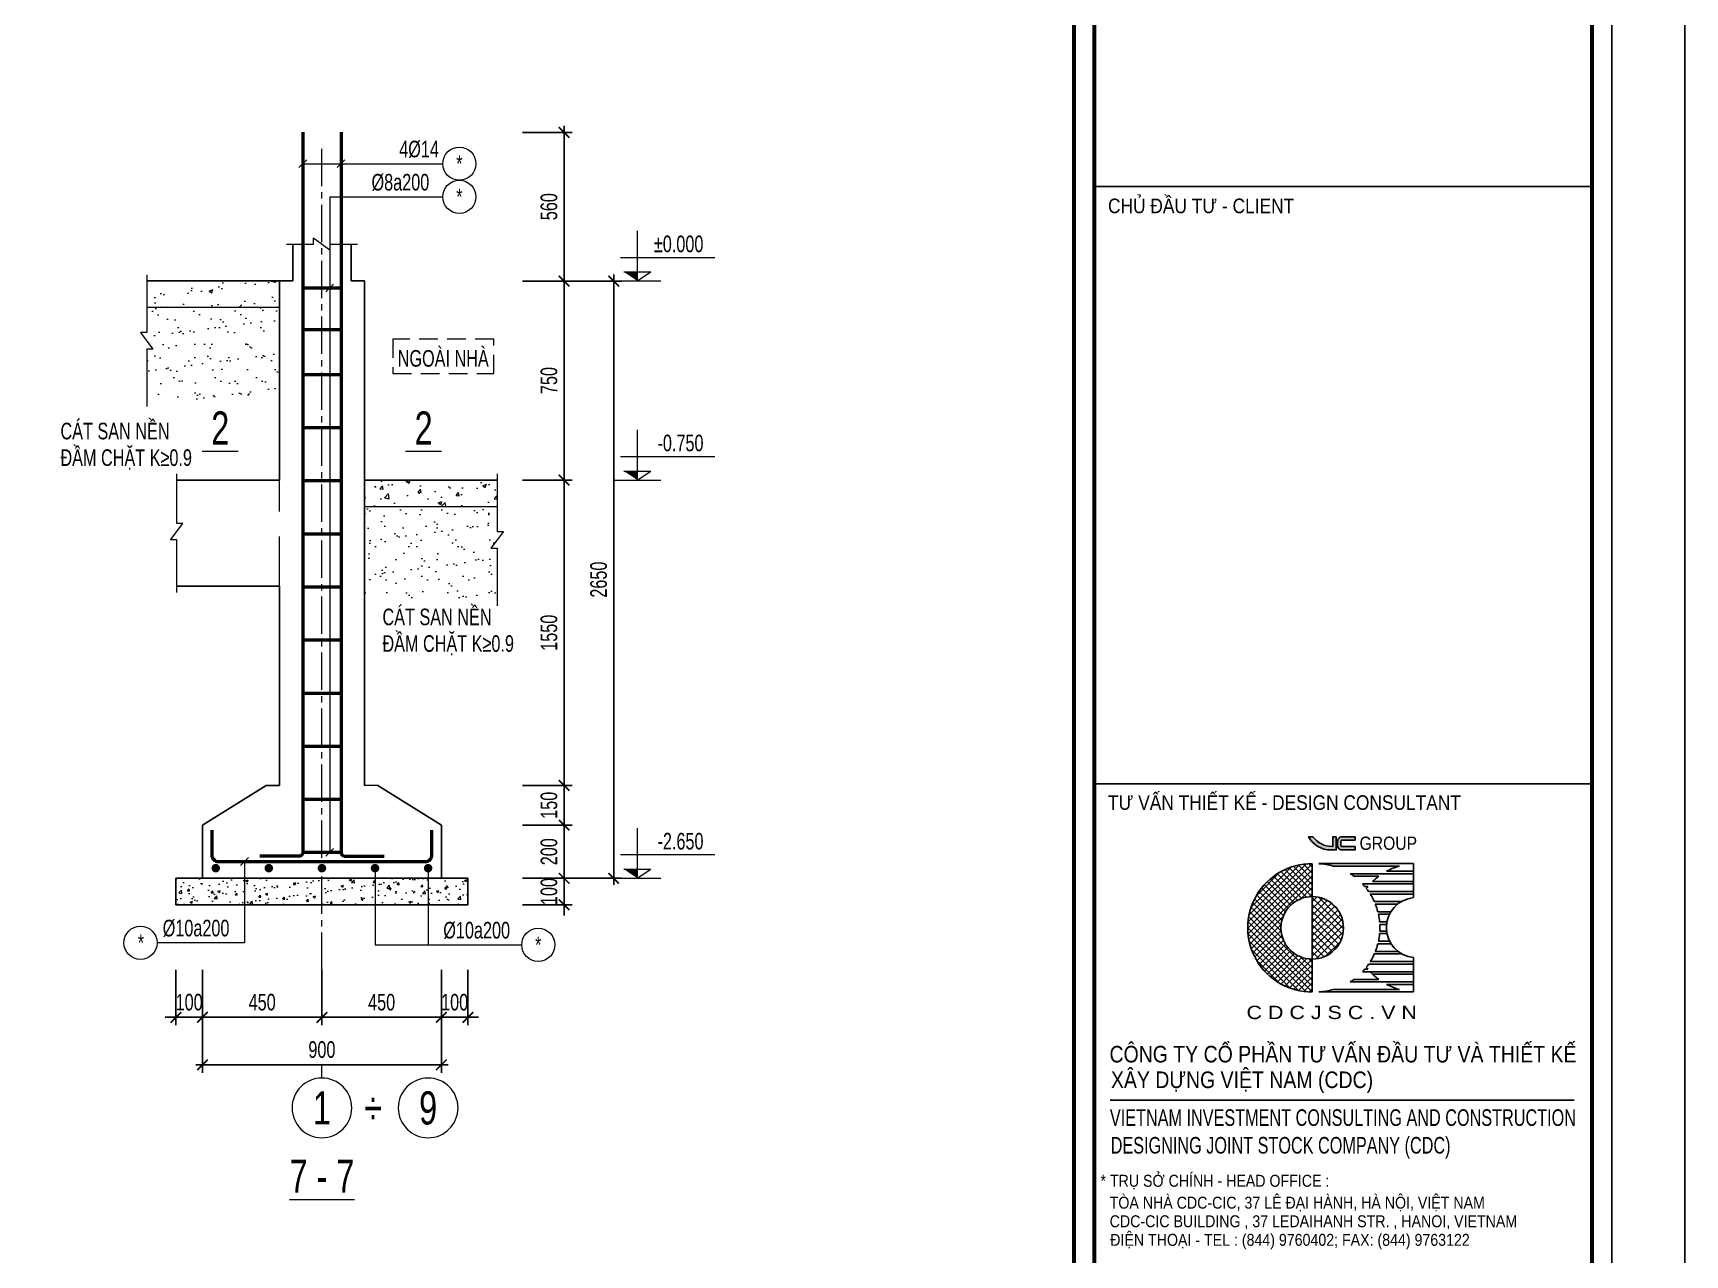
# Model space of a CAD drawing. Header units: millimetres. Extents: x 0 to 84100, y 0 to 59400.
# Drawn here: x 59212 to 84100, y 21802 to 40215 of the extents above; entities that cross this region are included whole.
import ezdxf
from ezdxf.enums import TextEntityAlignment as Align

# ---------------------------------------------------------------- set-up
doc = ezdxf.new("R2010")
doc.units = ezdxf.units.MM
doc.header["$LTSCALE"] = 750
doc.header["$MEASUREMENT"] = 0
doc.linetypes.add('CENTER2', pattern=[1.125, 0.75, -0.125, 0.125, -0.125])
doc.linetypes.add('HIDDEN', pattern=[0.375, 0.25, -0.125])
doc.layers.add('CDC -TEXT KHUNG', color=7, linetype='Continuous')
doc.layers.add('CDC-KHUNGTEN', color=9, linetype='Continuous')
for name, color, linetype, lineweight in [('CDC_01.AXIS', 160, 'CENTER2', 13), ('CDC_02.DIM', 1, 'Continuous', 18), ('CDC_03.BORDER', 3, 'Continuous', 25), ('CDC_04.HIDDEN', 8, 'HIDDEN', 15), ('CDC_05.STEEL', 4, 'Continuous', 50), ('CDC_06.TEXT', 2, 'Continuous', 18), ('CDC_10.HATCH', 251, 'Continuous', 9), ('CDC_11.NOTE', 8, 'Continuous', 18), ('CDC_14.STEELNUM', 9, 'Continuous', 18), ('STEEL_NODE', 6, 'Continuous', 50)]:
    doc.layers.add(name, color=color, linetype=linetype, lineweight=lineweight)
doc.styles.add('KCS_SMTEXT', font='arial.ttf', dxfattribs={"width": 0.7})
doc.styles.add('KT CDC', font='arial.ttf', dxfattribs={"width": 0.85, "height": 200})
doc.styles.add('SMTEXT', font='arial.ttf', dxfattribs={"width": 0.7})
doc.dimstyles.new('KCS_DIM100-25', dxfattribs={"dimscale": 100, "dimtxt": 2.5, "dimasz": 1.6, "dimexe": 1.2, "dimexo": 0, "dimgap": 1, "dimtad": 1, "dimdec": 0, "dimlfac": 0.25, "dimzin": 0, "dimdsep": 46, "dimtxsty": 'KCS_SMTEXT', "dimblk": 'ARCHTICK', "dimcen": 0, "dimdle": 1, "dimclrd": 256, "dimclre": 256, "dimclrt": 2, "dimadec": 0, "dimazin": 0, "dimtfac": 1, "dimtdec": 0, "dimtix": 1, "dimtmove": 2, "dimatfit": 3, "dimfxl": 1, "dimtolj": 1, "dimtzin": 0, "dimarcsym": 0})

# ---------------------------------------------------------------- blocks, each defined once
blk = doc.blocks.new('_ArchTick')
at = {"color": 0, "linetype": 'ByBlock', "const_width": 0.15}
blk.add_lwpolyline([(-0.5, -0.5), (0.5, 0.5)], dxfattribs=at)
blk = doc.blocks.new('*D109')
at = {"layer": 'CDC_02.DIM', "lineweight": -2, "transparency": 16777216}
for p, q in [((67213, 27478), (67213, 27638)), ((66586, 27478), (67333, 27478)), ((67213, 27078), (67213, 27478)), ((66586, 27078), (67333, 27078)), ((67213, 27078), (67213, 26918))]:
    blk.add_line(p, q, dxfattribs=at)
at = {"layer": 'DEFPOINTS', "color": 0, "transparency": 16777216}
for p in [(66586, 27478), (67213, 27478), (66586, 27078)]:
    blk.add_point(p, dxfattribs=at)
at = {"layer": 'CDC_02.DIM', "lineweight": -2, "transparency": 16777216, "xscale": 160, "yscale": 160, "zscale": 160}
for p, rotation in [((67213, 27478), 270), ((67213, 27078), 90)]:
    blk.add_blockref('_ArchTick', p, dxfattribs=dict(at, rotation=rotation))
at = {"layer": 'CDC_02.DIM', "color": 2, "transparency": 16777216, "insert": (66986, 27278), "char_height": 250, "attachment_point": 5, "rotation": 90, "style": 'KCS_SMTEXT'}
blk.add_mtext('\\A1;100', dxfattribs=at)
blk = doc.blocks.new('*D110')
at = {"layer": 'CDC_02.DIM', "lineweight": -2, "transparency": 16777216}
for p, q in [((66586, 33478), (67333, 33478)), ((67213, 28778), (67213, 33578)), ((66586, 28878), (67333, 28878))]:
    blk.add_line(p, q, dxfattribs=at)
at = {"layer": 'DEFPOINTS', "color": 0, "transparency": 16777216}
for p in [(66586, 33478), (67213, 33478), (66586, 28878)]:
    blk.add_point(p, dxfattribs=at)
at = {"layer": 'CDC_02.DIM', "lineweight": -2, "transparency": 16777216, "xscale": 160, "yscale": 160, "zscale": 160}
for p, rotation in [((67213, 33478), 90), ((67213, 28878), 270)]:
    blk.add_blockref('_ArchTick', p, dxfattribs=dict(at, rotation=rotation))
at = {"layer": 'CDC_02.DIM', "color": 2, "transparency": 16777216, "insert": (66986, 31178), "char_height": 250, "attachment_point": 5, "rotation": 90, "style": 'KCS_SMTEXT'}
blk.add_mtext('\\A1;1550', dxfattribs=at)
blk = doc.blocks.new('*D111')
at = {"layer": 'CDC_02.DIM', "lineweight": -2, "transparency": 16777216}
for p, q in [((66586, 36478), (67333, 36478)), ((67213, 33378), (67213, 36578)), ((66586, 33478), (67333, 33478))]:
    blk.add_line(p, q, dxfattribs=at)
at = {"layer": 'DEFPOINTS', "color": 0, "transparency": 16777216}
for p in [(66586, 36478), (67213, 36478), (66586, 33478)]:
    blk.add_point(p, dxfattribs=at)
at = {"layer": 'CDC_02.DIM', "lineweight": -2, "transparency": 16777216, "xscale": 160, "yscale": 160, "zscale": 160}
for p, rotation in [((67213, 36478), 90), ((67213, 33478), 270)]:
    blk.add_blockref('_ArchTick', p, dxfattribs=dict(at, rotation=rotation))
at = {"layer": 'CDC_02.DIM', "color": 2, "transparency": 16777216, "insert": (66986, 34978), "char_height": 250, "attachment_point": 5, "rotation": 90, "style": 'KCS_SMTEXT'}
blk.add_mtext('\\A1;750', dxfattribs=at)
blk = doc.blocks.new('*D112')
at = {"layer": 'CDC_02.DIM', "lineweight": -2, "transparency": 16777216}
for p, q in [((67213, 28378), (67213, 27378)), ((66586, 28278), (67333, 28278)), ((66586, 27478), (67333, 27478))]:
    blk.add_line(p, q, dxfattribs=at)
at = {"layer": 'DEFPOINTS', "color": 0, "transparency": 16777216}
for p in [(66586, 28278), (66586, 27478), (67213, 27478)]:
    blk.add_point(p, dxfattribs=at)
at = {"layer": 'CDC_02.DIM', "lineweight": -2, "transparency": 16777216, "xscale": 160, "yscale": 160, "zscale": 160}
for p, rotation in [((67213, 28278), 90), ((67213, 27478), 270)]:
    blk.add_blockref('_ArchTick', p, dxfattribs=dict(at, rotation=rotation))
at = {"layer": 'CDC_02.DIM', "color": 2, "transparency": 16777216, "insert": (66986, 27878), "char_height": 250, "attachment_point": 5, "rotation": 90, "style": 'KCS_SMTEXT'}
blk.add_mtext('\\A1;200', dxfattribs=at)
blk = doc.blocks.new('*D113')
at = {"layer": 'CDC_02.DIM', "lineweight": -2, "transparency": 16777216}
for p, q in [((66586, 28878), (67333, 28878)), ((67213, 28178), (67213, 28978)), ((66586, 28278), (67333, 28278))]:
    blk.add_line(p, q, dxfattribs=at)
at = {"layer": 'DEFPOINTS', "color": 0, "transparency": 16777216}
for p in [(66586, 28878), (67213, 28878), (66586, 28278)]:
    blk.add_point(p, dxfattribs=at)
at = {"layer": 'CDC_02.DIM', "lineweight": -2, "transparency": 16777216, "xscale": 160, "yscale": 160, "zscale": 160}
for p, rotation in [((67213, 28878), 90), ((67213, 28278), 270)]:
    blk.add_blockref('_ArchTick', p, dxfattribs=dict(at, rotation=rotation))
at = {"layer": 'CDC_02.DIM', "color": 2, "transparency": 16777216, "insert": (66986, 28578), "char_height": 250, "attachment_point": 5, "rotation": 90, "style": 'KCS_SMTEXT'}
blk.add_mtext('\\A1;150', dxfattribs=at)
blk = doc.blocks.new('*D114')
at = {"layer": 'CDC_02.DIM', "lineweight": -2, "transparency": 16777216}
for p, q in [((66586, 36478), (68081, 36478)), ((67961, 36578), (67961, 27378)), ((66586, 27478), (68081, 27478))]:
    blk.add_line(p, q, dxfattribs=at)
at = {"layer": 'DEFPOINTS', "color": 0, "transparency": 16777216}
for p in [(66586, 36478), (66586, 27478), (67961, 27478)]:
    blk.add_point(p, dxfattribs=at)
at = {"layer": 'CDC_02.DIM', "lineweight": -2, "transparency": 16777216, "xscale": 160, "yscale": 160, "zscale": 160}
for p, rotation in [((67961, 36478), 90), ((67961, 27478), 270)]:
    blk.add_blockref('_ArchTick', p, dxfattribs=dict(at, rotation=rotation))
at = {"layer": 'CDC_02.DIM', "color": 2, "transparency": 16777216, "insert": (67734, 31978), "char_height": 250, "attachment_point": 5, "rotation": 90, "style": 'KCS_SMTEXT'}
blk.add_mtext('\\A1;2650', dxfattribs=at)
blk = doc.blocks.new('*D115')
at = {"layer": 'CDC_02.DIM', "lineweight": -2, "transparency": 16777216}
for p, q in [((66586, 38718), (67333, 38718)), ((67213, 36378), (67213, 38818)), ((66586, 36478), (67333, 36478))]:
    blk.add_line(p, q, dxfattribs=at)
at = {"layer": 'DEFPOINTS', "color": 0, "transparency": 16777216}
for p in [(66586, 38718), (67213, 38718), (66586, 36478)]:
    blk.add_point(p, dxfattribs=at)
at = {"layer": 'CDC_02.DIM', "lineweight": -2, "transparency": 16777216, "xscale": 160, "yscale": 160, "zscale": 160}
for p, rotation in [((67213, 38718), 90), ((67213, 36478), 270)]:
    blk.add_blockref('_ArchTick', p, dxfattribs=dict(at, rotation=rotation))
at = {"layer": 'CDC_02.DIM', "color": 2, "transparency": 16777216, "insert": (66986, 37598), "char_height": 250, "attachment_point": 5, "rotation": 90, "style": 'KCS_SMTEXT'}
blk.add_mtext('\\A1;560', dxfattribs=at)
blk = doc.blocks.new('*D116')
at = {"layer": 'CDC_02.DIM', "lineweight": -2, "transparency": 16777216}
for p, q in [((61364, 26097), (61364, 25263)), ((61764, 26097), (61764, 25263)), ((61364, 25383), (61204, 25383)), ((61364, 25383), (61764, 25383)), ((61764, 25383), (61924, 25383))]:
    blk.add_line(p, q, dxfattribs=at)
at = {"layer": 'DEFPOINTS', "color": 0, "transparency": 16777216}
for p in [(61364, 26097), (61764, 26097), (61764, 25383)]:
    blk.add_point(p, dxfattribs=at)
at = {"layer": 'CDC_02.DIM', "lineweight": -2, "transparency": 16777216, "xscale": 160, "yscale": 160, "zscale": 160}
blk.add_blockref('_ArchTick', (61364, 25383), dxfattribs=at)
at = {"layer": 'CDC_02.DIM', "lineweight": -2, "transparency": 16777216, "xscale": 160, "yscale": 160, "zscale": 160, "rotation": 180}
blk.add_blockref('_ArchTick', (61764, 25383), dxfattribs=at)
at = {"layer": 'CDC_02.DIM', "color": 2, "transparency": 16777216, "insert": (61564, 25610), "char_height": 250, "attachment_point": 5, "style": 'KCS_SMTEXT'}
blk.add_mtext('\\A1;100', dxfattribs=at)
blk = doc.blocks.new('*D117')
at = {"layer": 'CDC_02.DIM', "lineweight": -2, "transparency": 16777216}
for p, q in [((61764, 26097), (61764, 25263)), ((63564, 26097), (63564, 25263)), ((61664, 25383), (63664, 25383))]:
    blk.add_line(p, q, dxfattribs=at)
at = {"layer": 'DEFPOINTS', "color": 0, "transparency": 16777216}
for p in [(61764, 26097), (63564, 26097), (63564, 25383)]:
    blk.add_point(p, dxfattribs=at)
at = {"layer": 'CDC_02.DIM', "lineweight": -2, "transparency": 16777216, "xscale": 160, "yscale": 160, "zscale": 160, "rotation": 180}
blk.add_blockref('_ArchTick', (61764, 25383), dxfattribs=at)
at = {"layer": 'CDC_02.DIM', "lineweight": -2, "transparency": 16777216, "xscale": 160, "yscale": 160, "zscale": 160}
blk.add_blockref('_ArchTick', (63564, 25383), dxfattribs=at)
at = {"layer": 'CDC_02.DIM', "color": 2, "transparency": 16777216, "insert": (62664, 25610), "char_height": 250, "attachment_point": 5, "style": 'KCS_SMTEXT'}
blk.add_mtext('\\A1;450', dxfattribs=at)
blk = doc.blocks.new('*D118')
at = {"layer": 'CDC_02.DIM', "lineweight": -2, "transparency": 16777216}
for p, q in [((61764, 26097), (61764, 24548)), ((65364, 26097), (65364, 24548)), ((61664, 24668), (65464, 24668))]:
    blk.add_line(p, q, dxfattribs=at)
at = {"layer": 'DEFPOINTS', "color": 0, "transparency": 16777216}
for p in [(61764, 26097), (65364, 26097), (65364, 24668)]:
    blk.add_point(p, dxfattribs=at)
at = {"layer": 'CDC_02.DIM', "lineweight": -2, "transparency": 16777216, "xscale": 160, "yscale": 160, "zscale": 160, "rotation": 180}
blk.add_blockref('_ArchTick', (61764, 24668), dxfattribs=at)
at = {"layer": 'CDC_02.DIM', "lineweight": -2, "transparency": 16777216, "xscale": 160, "yscale": 160, "zscale": 160}
blk.add_blockref('_ArchTick', (65364, 24668), dxfattribs=at)
at = {"layer": 'CDC_02.DIM', "color": 2, "transparency": 16777216, "insert": (63564, 24896), "char_height": 250, "attachment_point": 5, "style": 'KCS_SMTEXT'}
blk.add_mtext('\\A1;900', dxfattribs=at)
blk = doc.blocks.new('*D119')
at = {"layer": 'CDC_02.DIM', "lineweight": -2, "transparency": 16777216}
for p, q in [((65364, 26097), (65364, 25263)), ((65764, 26097), (65764, 25263)), ((65364, 25383), (65204, 25383)), ((65764, 25383), (65364, 25383)), ((65764, 25383), (65924, 25383))]:
    blk.add_line(p, q, dxfattribs=at)
at = {"layer": 'DEFPOINTS', "color": 0, "transparency": 16777216}
for p in [(65364, 26097), (65764, 26097), (65364, 25383)]:
    blk.add_point(p, dxfattribs=at)
at = {"layer": 'CDC_02.DIM', "lineweight": -2, "transparency": 16777216, "xscale": 160, "yscale": 160, "zscale": 160}
blk.add_blockref('_ArchTick', (65364, 25383), dxfattribs=at)
at = {"layer": 'CDC_02.DIM', "lineweight": -2, "transparency": 16777216, "xscale": 160, "yscale": 160, "zscale": 160, "rotation": 180}
blk.add_blockref('_ArchTick', (65764, 25383), dxfattribs=at)
at = {"layer": 'CDC_02.DIM', "color": 2, "transparency": 16777216, "insert": (65564, 25610), "char_height": 250, "attachment_point": 5, "style": 'KCS_SMTEXT'}
blk.add_mtext('\\A1;100', dxfattribs=at)
blk = doc.blocks.new('*D120')
at = {"layer": 'CDC_02.DIM', "lineweight": -2, "transparency": 16777216}
for p, q in [((63564, 26097), (63564, 25263)), ((65364, 26097), (65364, 25263)), ((65464, 25383), (63464, 25383))]:
    blk.add_line(p, q, dxfattribs=at)
at = {"layer": 'DEFPOINTS', "color": 0, "transparency": 16777216}
for p in [(63564, 26097), (65364, 26097), (63564, 25383)]:
    blk.add_point(p, dxfattribs=at)
at = {"layer": 'CDC_02.DIM', "lineweight": -2, "transparency": 16777216, "xscale": 160, "yscale": 160, "zscale": 160, "rotation": 180}
blk.add_blockref('_ArchTick', (63564, 25383), dxfattribs=at)
at = {"layer": 'CDC_02.DIM', "lineweight": -2, "transparency": 16777216, "xscale": 160, "yscale": 160, "zscale": 160}
blk.add_blockref('_ArchTick', (65364, 25383), dxfattribs=at)
at = {"layer": 'CDC_02.DIM', "color": 2, "transparency": 16777216, "insert": (64464, 25610), "char_height": 250, "attachment_point": 5, "style": 'KCS_SMTEXT'}
blk.add_mtext('\\A1;450', dxfattribs=at)
blk = doc.blocks.new('CDTA1')
at = {"layer": 'CDC-KHUNGTEN', "color": 6, "lineweight": 25}
blk.add_line((0, 90), (-75, 90), dxfattribs=at)
at = {"layer": 'CDC-KHUNGTEN', "color": 6, "style": 'KT CDC', "width": 0.85}
blk.add_text('CHỦ ĐẦU TƯ - CLIENT', height=2.2, dxfattribs=at).set_placement((-72.93, 86))
blk = doc.blocks.new('LOGOmoi')
at = {"layer": 'CDC -TEXT KHUNG'}
h = blk.add_hatch(color=1, dxfattribs=at)
h.paths.add_polyline_path([(1.458, 5.453), (1.257, 5.453), (1.257, 4.876), (1.208, 4.876, -0.237912), (0.058, 5.453), (-0.203, 5.453, 0.272847), (1.139, 4.665), (1.458, 4.665)])
h.paths.add_polyline_path([(2.588, 5.453), (1.796, 5.453, 0.414214), (1.539, 5.196), (1.539, 4.922, 0.414214), (1.796, 4.665), (2.588, 4.665), (2.588, 4.866), (1.796, 4.866, -0.414214), (1.739, 4.922), (1.739, 5.196, -0.414214), (1.796, 5.253), (2.588, 5.253)])
h = blk.add_hatch(dxfattribs=at)
h.set_pattern_fill('ANSI37', color=102, scale=2.293939, angle=360, style=0)
h.set_pattern_definition([(45, (-2844.4439, 636.61023), (-0.178426552, 0.178426553), []), (135, (-2844.4439, 636.61023), (-0.178426552, -0.178426553), [])])
edge = h.paths.add_edge_path()
edge.add_arc((0.017, -0.003), 1.874, 90, 270)
edge.add_line((0.017, -1.876), (0.017, -3.844))
edge.add_line((0.017, -3.844), (-0.171, -3.839))
edge.add_line((-0.171, -3.839), (-0.36, -3.826))
edge.add_line((-0.36, -3.826), (-0.547, -3.803))
edge.add_line((-0.547, -3.803), (-0.733, -3.77))
edge.add_line((-0.733, -3.77), (-0.917, -3.729))
edge.add_line((-0.917, -3.729), (-1.099, -3.679))
edge.add_line((-1.099, -3.679), (-1.278, -3.619))
edge.add_line((-1.278, -3.619), (-1.454, -3.551))
edge.add_line((-1.454, -3.551), (-1.626, -3.475))
edge.add_line((-1.626, -3.475), (-1.795, -3.39))
edge.add_line((-1.795, -3.39), (-1.959, -3.297))
edge.add_line((-1.959, -3.297), (-2.119, -3.196))
edge.add_line((-2.119, -3.196), (-2.273, -3.088))
edge.add_line((-2.273, -3.088), (-2.422, -2.972))
edge.add_line((-2.422, -2.972), (-2.564, -2.848))
edge.add_line((-2.564, -2.848), (-2.701, -2.718))
edge.add_line((-2.701, -2.718), (-2.831, -2.582))
edge.add_line((-2.831, -2.582), (-2.954, -2.439))
edge.add_line((-2.954, -2.439), (-3.07, -2.29))
edge.add_line((-3.07, -2.29), (-3.179, -2.136))
edge.add_line((-3.179, -2.136), (-3.28, -1.976))
edge.add_line((-3.28, -1.976), (-3.373, -1.812))
edge.add_line((-3.373, -1.812), (-3.458, -1.644))
edge.add_line((-3.458, -1.644), (-3.534, -1.471))
edge.add_line((-3.534, -1.471), (-3.602, -1.295))
edge.add_line((-3.602, -1.295), (-3.661, -1.116))
edge.add_line((-3.661, -1.116), (-3.712, -0.934))
edge.add_line((-3.712, -0.934), (-3.753, -0.75))
edge.add_line((-3.753, -0.75), (-3.785, -0.564))
edge.add_line((-3.785, -0.564), (-3.808, -0.377))
edge.add_line((-3.808, -0.377), (-3.822, -0.189))
edge.add_line((-3.822, -0.189), (-3.827, 0))
edge.add_line((-3.827, 0), (-3.822, 0.189))
edge.add_line((-3.822, 0.189), (-3.808, 0.377))
edge.add_line((-3.808, 0.377), (-3.785, 0.564))
edge.add_line((-3.785, 0.564), (-3.753, 0.75))
edge.add_line((-3.753, 0.75), (-3.712, 0.934))
edge.add_line((-3.712, 0.934), (-3.661, 1.116))
edge.add_line((-3.661, 1.116), (-3.602, 1.295))
edge.add_line((-3.602, 1.295), (-3.534, 1.471))
edge.add_line((-3.534, 1.471), (-3.458, 1.644))
edge.add_line((-3.458, 1.644), (-3.373, 1.812))
edge.add_line((-3.373, 1.812), (-3.28, 1.976))
edge.add_line((-3.28, 1.976), (-3.179, 2.136))
edge.add_line((-3.179, 2.136), (-3.07, 2.29))
edge.add_line((-3.07, 2.29), (-2.954, 2.439))
edge.add_line((-2.954, 2.439), (-2.831, 2.582))
edge.add_line((-2.831, 2.582), (-2.701, 2.718))
edge.add_line((-2.701, 2.718), (-2.564, 2.848))
edge.add_line((-2.564, 2.848), (-2.422, 2.972))
edge.add_line((-2.422, 2.972), (-2.273, 3.088))
edge.add_line((-2.273, 3.088), (-2.119, 3.196))
edge.add_line((-2.119, 3.196), (-1.959, 3.297))
edge.add_line((-1.959, 3.297), (-1.795, 3.39))
edge.add_line((-1.795, 3.39), (-1.626, 3.475))
edge.add_line((-1.626, 3.475), (-1.454, 3.551))
edge.add_line((-1.454, 3.551), (-1.278, 3.619))
edge.add_line((-1.278, 3.619), (-1.099, 3.679))
edge.add_line((-1.099, 3.679), (-0.917, 3.729))
edge.add_line((-0.917, 3.729), (-0.733, 3.77))
edge.add_line((-0.733, 3.77), (-0.547, 3.803))
edge.add_line((-0.547, 3.803), (-0.36, 3.826))
edge.add_line((-0.36, 3.826), (-0.171, 3.839))
edge.add_line((-0.171, 3.839), (0.017, 3.844))
edge.add_line((0.017, 3.844), (0.017, 1.871))
h = blk.add_hatch(dxfattribs=at)
h.set_pattern_fill('ANSI37', color=1, scale=2.293939, angle=360, style=0)
h.set_pattern_definition([(45, (-486.53502, -144.21504), (-0.20275745, 0.20275745), []), (135, (-486.53502, -144.21504), (-0.20275745, -0.20275745), [])])
h.paths.add_polyline_path([(0.017, 1.871), (0.017, -1.812), (0.017, -1.876, 0.414214), (1.891, -0.003, 0.414214)])
at = {"layer": 'CDC -TEXT KHUNG', "color": 102}
for p, q in [((0.017, 3.844), (0.017, -1.812)), ((0.422, 3.849), (6.095, 3.849)), ((1.279, 3.701), (5.239, 3.701)), ((2.296, 3.242), (6.095, 3.242)), ((2.511, 3.093), (4.006, 3.093)), ((4.474, 3.39), (6.095, 3.39)), ((6.095, 3.849), (6.095, 1.812)), ((3.027, 2.634), (6.095, 2.634)), ((3.159, 2.485), (3.358, 2.485)), ((3.396, 2.175), (6.095, 2.175)), ((3.493, 2.026), (6.095, 2.026)), ((3.638, 2.782), (6.095, 2.782)), ((3.736, 1.567), (5.365, 1.567)), ((3.798, 1.418), (5.152, 1.418)), ((3.948, 0.959), (4.747, 0.959)), ((3.983, 0.81), (4.664, 0.81)), ((4.053, 0.351), (4.509, 0.351)), ((4.064, 0.203), (4.486, 0.203)), ((3.948, -0.959), (4.747, -0.959)), ((3.983, -0.81), (4.664, -0.81)), ((4.053, -0.351), (4.509, -0.351)), ((4.064, -0.203), (4.486, -0.203)), ((0.017, -1.812), (0.017, -3.844)), ((3.736, -1.567), (5.365, -1.567)), ((3.798, -1.418), (5.152, -1.418)), ((6.095, -1.788), (6.095, -3.844)), ((3.027, -2.634), (6.095, -2.634)), ((3.159, -2.485), (3.358, -2.485)), ((3.396, -2.175), (6.095, -2.175)), ((3.493, -2.026), (6.095, -2.026)), ((3.638, -2.782), (6.095, -2.782)), ((0.013, -3.844), (0.017, -3.844)), ((0.422, -3.844), (6.095, -3.844)), ((1.279, -3.696), (5.239, -3.696)), ((2.296, -3.242), (6.095, -3.242)), ((2.511, -3.093), (4.006, -3.093)), ((4.474, -3.39), (6.095, -3.39))]:
    blk.add_line(p, q, dxfattribs=at)
at = {"layer": 'CDC -TEXT KHUNG'}
blk.add_line((3.781, 1.212), (3.781, 1.212), dxfattribs=at)
at = {"layer": 'CDC -TEXT KHUNG', "color": 1}
for points in [[(1.458, 5.453), (1.257, 5.453), (1.257, 4.876), (1.208, 4.876, -0.237912), (0.058, 5.453), (-0.203, 5.453, 0.272847), (1.139, 4.665), (1.458, 4.665)], [(2.588, 5.453), (1.796, 5.453, 0.414214), (1.539, 5.196), (1.539, 4.922, 0.414214), (1.796, 4.665), (2.588, 4.665), (2.588, 4.866), (1.796, 4.866, -0.414214), (1.739, 4.922), (1.739, 5.196, -0.414214), (1.796, 5.253), (2.588, 5.253)]]:
    blk.add_lwpolyline(points, format="xyb", close=True, dxfattribs=at)
at = {"layer": 'CDC -TEXT KHUNG', "color": 102}
blk.add_circle((0.017, -0.003), 1.874, dxfattribs=at)
blk.add_arc((0, 0), 3.849, 89.74488, 270.25512, dxfattribs=at)
at = {"layer": 'CDC -TEXT KHUNG', "color": 112}
blk.add_ellipse((0.22, 0), major_axis=(-2.722, 2.722), ratio=1, start_param=-1.064136, end_param=-0.838054, dxfattribs=at)
at = {"layer": 'CDC -TEXT KHUNG', "color": 102}
for centre, major_axis, start_param, end_param in [((0.22, 0), (-2.722, 2.722), -1.423028, -1.355019), ((6.298, 0), (-2.722, 2.722), -0.147768, -0.022458), ((6.298, 0), (2.722, 2.722), 1.064136, 1.278853), ((0.22, 0), (2.722, 2.722), 6.199614, 6.251308), ((6.298, 0), (-2.722, 2.722), 0.083571, 0.124553), ((0.22, 0), (-2.722, 2.722), 4.527318, 4.587836), ((0.22, 0), (-2.722, 2.722), 4.346177, 4.481253), ((0.22, 0), (-2.722, 2.722), 4.178765, 4.304301), ((6.275, 0.012), (1.279, 1.279), 0.884906, 3.827483), ((0.22, 0), (2.722, 2.722), 5.589142, 5.7099), ((0.22, 0), (2.722, 2.722), 5.445131, 5.550443), ((0.22, 0), (-2.722, 2.722), 3.549681, 3.675216), ((0.22, 0), (-2.722, 2.722), 3.714878, 3.835636), ((0.22, 0), (2.722, 2.722), 4.943525, 5.078601), ((0.22, 0), (-2.722, 2.722), 3.17347, 3.225164), ((0.22, 0), (2.722, 2.722), 4.836942, 4.89746), ((6.298, 0), (-2.722, 2.722), 1.446243, 1.487225), ((6.298, 0), (-2.722, 2.722), 1.538919, 1.718564), ((0.22, 0.005), (2.722, 2.722), 3.979647, 4.205729), ((0.22, 0), (-2.722, 2.722), 2.925816, 2.993825), ((6.298, 0), (2.722, 2.722), 3.433536, 3.648253)]:
    blk.add_ellipse(centre, major_axis=major_axis, ratio=1, start_param=start_param, end_param=end_param, dxfattribs=at)
at = {"layer": 'CDC -TEXT KHUNG', "color": 1, "style": 'KT CDC', "width": 0.85}
blk.add_text('GROUP', height=0.792, dxfattribs=at).set_placement((2.853, 4.674))
at = {"layer": 'CDC -TEXT KHUNG', "color": 102, "style": 'KT CDC', "width": 1.15}
blk.add_text('C D C J S C . V N', height=0.8, dxfattribs=at).set_placement((-3.921, -5.472))
blk = doc.blocks.new('Khung tên chuẩn')
at = {"layer": 'CDC-KHUNGTEN', "color": 6, "lineweight": 25}
blk.add_line((82700, 28900), (75200, 28900), dxfattribs=at)
at = {"layer": 'CDC-KHUNGTEN', "color": 6}
blk.add_line((75439, 24136), (82433, 24136), dxfattribs=at)
at = {"layer": 'CDC-KHUNGTEN', "color": 8}
blk.add_lwpolyline([(75096, 1100), (83000, 1100), (83000, 58300), (3000, 58300), (3000, 1100), (75096, 1100)], dxfattribs=at)
at = {"layer": 'CDC-KHUNGTEN', "color": 255, "lineweight": 60}
blk.add_lwpolyline([(74900, 1400), (74900, 58000), (3300, 58000), (3300, 1400), (74900, 1400)], close=True, dxfattribs=at)
blk.add_lwpolyline([(75200, 1400), (82700, 1400), (82700, 58000), (75200, 58000), (75200, 1400)], dxfattribs=at)
at = {"layer": 'DEFPOINTS', "color": 1, "ltscale": 0.2}
blk.add_lwpolyline([(0, 0), (0, 59400), (84100, 59400), (84100, 0), (0, 0)], close=True, dxfattribs=at)
at = {"layer": 'CDC-KHUNGTEN'}
for name, p, xscale, yscale, zscale in [('CDTA1', (82700, 28900), 100, 100, 100), ('LOGOmoi', (78480, 26732), 251.3908497502836, 251.3908497502836, 251.3908497502836)]:
    blk.add_blockref(name, p, dxfattribs=dict(at, xscale=xscale, yscale=yscale, zscale=zscale))
at = {"layer": 'CDC -TEXT KHUNG', "style": 'KT CDC', "width": 0.85}
blk.add_text('TƯ VẤN THIẾT KẾ - DESIGN CONSULTANT', height=220, dxfattribs=at).set_placement((78066, 28509), align=Align.CENTER)
at = {"layer": 'CDC-KHUNGTEN', "color": 6, "style": 'KT CDC'}
for s, height, width, p in [('CÔNG TY CỔ PHẦN TƯ VẤN ÐẦU TƯ VÀ THIẾT KẾ', 250, 0.84, (75430, 24703)), ('XÂY DỰNG VIỆT NAM (CDC)', 250, 0.84, (75452, 24317)), ('VIETNAM INVESTMENT CONSULTING AND CONSTRUCTION ', 250, 0.7, (75436, 23747)), ('DESIGNING JOINT STOCK COMPANY (CDC)', 250, 0.7, (75448, 23330)), ('* TRỤ SỞ CHÍNH - HEAD OFFICE :', 180, 0.85, (75294, 22830)), ('TÒA NHÀ CDC-CIC, 37 LÊ ĐẠI HÀNH, HÀ NỘI, VIỆT NAM', 180, 0.85, (75433, 22500)), ('CDC-CIC BUILDING , 37 LEDAIHANH STR. , HANOI, VIETNAM', 180, 0.85, (75433, 22220)), ('ĐIỆN THOẠI - TEL : (844) 9760402; FAX: (844) 9763122', 180, 0.85, (75441, 21940))]:
    blk.add_text(s, height=height, dxfattribs=dict(at, width=width)).set_placement(p)

msp = doc.modelspace()

# ---------------------------------------------------------------- hatches: boundary and pattern name
at = {"layer": 'CDC_10.HATCH'}
h = msp.add_hatch(dxfattribs=at)
h.set_pattern_fill('AR-CONC', color=256, scale=80)
h.set_pattern_definition([(50, (-513334.04, 1378136.47), (573.80815, -50.20171), [60, -660]), (355, (-513334.04, 1378136.5), (-111.00107, 601.7537), [48, -528]), (100.451444, (-513286.2, 1378132.3), (462.80708, 551.552), [50.99215, -560.9137]), (46.1842, (-513334.04, 1378296.5), (853.79306, -132.41542), [90, -990]), (96.635635, (-513262.9, 1378285.4), (747.72956, 779.2949), [76.48827, -841.371]), (351.184164, (-513334, 1378296.5), (747.72956, 779.2949), [72, -792]), (21, (-513254.04, 1378256.47), (477.52564, -322.09511), [60, -660]), (326, (-513254.04, 1378256.5), (194.65227, 580.12004), [48, -528]), (71.451445, (-513214.25, 1378229.63), (672.1779, 258.02492), [50.99215, -560.9137]), (37.5, (-513334.04, 1378136.47), (9.727884, 266.315083), [0, -521.6, 0, -536, 0, -530]), (7.5, (-513334.04, 1378136.47), (210.45563, 315.52937), [0, -305.6, 0, -509.6, 0, -202]), (327.5, (-513512.44, 1378136.47), (427.05795, -18.043897), [0, -200, 0, -624, 0, -828]), (317.5, (-513592.44, 1378136.47), (466.54894, 80.08399), [0, -260, 0, -414.4, 0, -588])])
h.paths.add_polyline_path([(60924.5, 36478.4), (62924.5, 36478.4), (62924.5, 36078.4), (60924.5, 36078.4)])
h = msp.add_hatch(dxfattribs=at)
h.set_pattern_fill('AR-SAND', color=256, scale=200)
h.set_pattern_definition([(37.5, (-301758.17, 697836.86), (-12.59867, 385.36475), [0, -304, 0, -340, 0, -325]), (7.5, (-301758.17, 697836.86), (353.95534, 564.4292), [0, -164, 0, -274, 0, -105]), (327.5, (-302004.17, 697836.86), (622.82837, 1.13181), [0, -100, 0, -360, 0, -470]), (317.5, (-302004.17, 697836.86), (601.22532, 175.5351), [0, -50, 0, -236, 0, -270])])
h.paths.add_polyline_path([(60924.5, 35703.4), (60924.5, 36078.4), (62924.5, 36078.4), (62924.5, 34678.4), (60924.5, 34678.4), (60924.5, 35453.4), (61018.2, 35453.4), (60830.7, 35703.4)])
h = msp.add_hatch(dxfattribs=at)
h.set_pattern_fill('AR-CONC', color=256, scale=80)
h.set_pattern_definition([(50, (-513334.04, 1375136.47), (573.80815, -50.20171), [60, -660]), (355, (-513334.04, 1375136.5), (-111.00107, 601.7537), [48, -528]), (100.451444, (-513286.2, 1375132.3), (462.80708, 551.552), [50.99215, -560.9137]), (46.1842, (-513334.04, 1375296.5), (853.79306, -132.41542), [90, -990]), (96.635635, (-513262.9, 1375285.4), (747.72956, 779.2949), [76.48827, -841.371]), (351.184164, (-513334, 1375296.5), (747.72956, 779.2949), [72, -792]), (21, (-513254.04, 1375256.47), (477.52564, -322.09511), [60, -660]), (326, (-513254.04, 1375256.5), (194.65227, 580.12004), [48, -528]), (71.451445, (-513214.25, 1375229.63), (672.1779, 258.02492), [50.99215, -560.9137]), (37.5, (-513334.04, 1375136.47), (9.727884, 266.315083), [0, -521.6, 0, -536, 0, -530]), (7.5, (-513334.04, 1375136.47), (210.45563, 315.52937), [0, -305.6, 0, -509.6, 0, -202]), (327.5, (-513512.44, 1375136.47), (427.05795, -18.043897), [0, -200, 0, -624, 0, -828]), (317.5, (-513592.44, 1375136.47), (466.54894, 80.08399), [0, -260, 0, -414.4, 0, -588])])
h.paths.add_polyline_path([(66204.5, 33478.4), (64204.5, 33478.4), (64204.5, 33078.4), (66204.5, 33078.4)])
h = msp.add_hatch(dxfattribs=at)
h.set_pattern_fill('AR-SAND', color=256, scale=200)
h.set_pattern_definition([(37.5, (-301758.17, 694836.86), (-12.59867, 385.36475), [0, -304, 0, -340, 0, -325]), (7.5, (-301758.17, 694836.86), (353.95534, 564.4292), [0, -164, 0, -274, 0, -105]), (327.5, (-302004.17, 694836.86), (622.82837, 1.13181), [0, -100, 0, -360, 0, -470]), (317.5, (-302004.17, 694836.86), (601.22532, 175.5351), [0, -50, 0, -236, 0, -270])])
h.paths.add_polyline_path([(66204.5, 32703.4), (66204.5, 33078.4), (64204.5, 33078.4), (64204.5, 31678.4), (66204.5, 31678.4), (66204.5, 32453.4), (66110.7, 32453.4), (66298.2, 32703.4)])
h = msp.add_hatch(dxfattribs=at)
h.set_pattern_fill('AR-CONC', color=256, scale=50, style=0)
h.set_pattern_definition([(50, (-228028.94, 141429.94), (358.6301, -31.37607), [37.5, -412.5]), (355, (-228028.94, 141429.94), (-69.37567, 376.09607), [30, -330]), (100.45144, (-227999.06, 141427.33), (289.25442, 344.72), [31.8701, -350.57106]), (46.1842, (-228028.94, 141529.94), (533.62067, -82.75964), [56.25, -618.75]), (96.63564, (-227984.5, 141523.05), (467.331, 487.0593), [47.8052, -525.8569]), (351.18416, (-228028.94, 141529.94), (467.331, 487.0593), [45, -495]), (21, (-227978.94, 141504.94), (298.45353, -201.30945), [37.5, -412.5]), (326, (-227978.94, 141504.94), (121.65767, 362.57502), [30, -330]), (71.45144, (-227954.07, 141488.17), (420.1112, 161.26558), [31.8701, -350.57106]), (37.5, (-228028.94, 141429.94), (6.07993, 166.446927), [0, -326, 0, -335, 0, -331.25]), (7.5, (-228028.94, 141429.94), (131.53477, 197.20586), [0, -191, 0, -318.5, 0, -126.25]), (327.5, (-228140.44, 141429.94), (266.91122, -11.277436), [0, -125, 0, -390, 0, -517.5]), (317.5, (-228190.44, 141429.94), (291.59308, 50.05249), [0, -162.5, 0, -259, 0, -367.5])])
h.paths.add_polyline_path([(61364, 27478.4), (61364, 27078.4), (63564.5, 27078.4), (63564.5, 27478.4)])
h.paths.add_polyline_path([(65764, 27078.4), (65764, 27478.4), (63564.5, 27478.4), (63564.5, 27078.4)])

# ---------------------------------------------------------------- linework, layer by layer
at = {"layer": 'CDC_01.AXIS'}
msp.add_line((63564.5, 26097), (63564.5, 38552.9), dxfattribs=at)
at = {"layer": 'CDC_02.DIM'}
for p, q in [((68316.3, 37233.4), (68316.3, 36478.4)), ((68064.4, 36834.7), (69485.8, 36834.7)), ((68114.8, 36614.8), (68517.8, 36614.8)), ((68114.8, 36614.8), (68517.8, 36614.8)), ((68316.3, 36478.4), (68517.8, 36614.8)), ((67961.2, 36478.4), (68671.9, 36478.4)), ((68316.3, 34233.4), (68316.3, 33478.4)), ((68064.4, 33834.7), (69485.8, 33834.7)), ((68114.8, 33614.8), (68517.8, 33614.8)), ((68114.8, 33614.8), (68517.8, 33614.8)), ((68316.3, 33478.4), (68517.8, 33614.8)), ((67961.2, 33478.4), (68671.9, 33478.4)), ((68316.3, 28233.4), (68316.3, 27478.4)), ((68064.4, 27834.7), (69485.8, 27834.7)), ((67961.2, 27478.4), (68671.9, 27478.4)), ((68114.8, 27614.8), (68517.8, 27614.8)), ((68114.8, 27614.8), (68517.8, 27614.8)), ((68316.3, 27478.4), (68517.8, 27614.8)), ((63564.5, 24468.3), (63564.5, 24668.3))]:
    msp.add_line(p, q, dxfattribs=at)
for centre in [(63564.5, 24018.3), (65164.5, 24018.3)]:
    msp.add_arc(centre, 450, 90.12732, 90, dxfattribs=at)
for points in [[(68114.8, 36614.8), (68316.3, 36614.8), (68316.3, 36478.4)], [(68114.8, 33614.8), (68316.3, 33614.8), (68316.3, 33478.4)], [(68114.8, 27614.8), (68316.3, 27614.8), (68316.3, 27478.4)]]:
    msp.add_solid(points, dxfattribs=at)
at = {"layer": 'CDC_03.BORDER'}
for p, q in [((63124.5, 36478.4), (63124.5, 37035.4)), ((64004.5, 36478.4), (64004.5, 37035.4)), ((62924.5, 36478.4), (60924.5, 36478.4)), ((62924.5, 36478.4), (63124.5, 36478.4)), ((62924.5, 33478.4), (62924.5, 36478.4)), ((64004.5, 36478.4), (64204.5, 36478.4)), ((64204.5, 33478.4), (64204.5, 36478.4)), ((62924.5, 33478.4), (61376.4, 33478.4)), ((64204.5, 31878.4), (64204.5, 33478.4)), ((64204.5, 33478.4), (66204.5, 33478.4)), ((62924.5, 31878.4), (61376.4, 31878.4)), ((62924.5, 31878.4), (61376.4, 31878.4)), ((62924.5, 28878.4), (62924.5, 31878.4)), ((64204.5, 28878.4), (64204.5, 31878.4)), ((62724.5, 28878.4), (61764, 28278.4)), ((62724.5, 28878.4), (62924.5, 28878.4)), ((64404.5, 28878.4), (65364, 28278.4)), ((61764, 27478.4), (61764, 28278.4)), ((65364, 27478.4), (65364, 28278.4)), ((61364, 27478.4), (65764, 27478.4)), ((61364, 27078.4), (61364, 27478.4)), ((65764, 27078.4), (65764, 27478.4)), ((61364, 27078.4), (65764, 27078.4))]:
    msp.add_line(p, q, dxfattribs=at)
at = {"layer": 'CDC_04.HIDDEN', "ltscale": 4}
msp.add_line((62924.5, 31878.4), (62924.5, 33478.4), dxfattribs=at)
at = {"layer": 'CDC_04.HIDDEN', "ltscale": 1.5}
msp.add_lwpolyline([(64632.1, 35083.1), (66152.1, 35083.1), (66152.1, 35603.1), (64632.1, 35603.1)], close=True, dxfattribs=at)
at = {"layer": 'CDC_05.STEEL'}
for p, q in [((63278.1, 36372.7), (63852.1, 36372.7)), ((63278.1, 35748.2), (63852.1, 35748.2)), ((63278.1, 35069.7), (63852.1, 35069.7)), ((63278.1, 34269.7), (63852.1, 34269.7)), ((63278.1, 33469.7), (63852.1, 33469.7)), ((63278.1, 32669.7), (63852.1, 32669.7)), ((63278.1, 31869.7), (63852.1, 31869.7)), ((63278.1, 31069.7), (63852.1, 31069.7)), ((63278.1, 30269.7), (63852.1, 30269.7)), ((63278.1, 29469.7), (63852.1, 29469.7)), ((63278.1, 28669.7), (63852.1, 28669.7)), ((63278.1, 27869.7), (63852.1, 27869.7))]:
    msp.add_line(p, q, dxfattribs=at)
for points in [[(63278.1, 38718.4), (63278.1, 27869.7, -0.4142136), (63218.1, 27809.7), (62629.4, 27809.7)], [(63852.1, 38718.4), (63852.1, 27869.7, 0.4142136), (63912.1, 27809.7), (64500.7, 27809.7)], [(61905.6, 28204), (61905.6, 27830.2, 0.4142136), (62005.6, 27730.2), (65122.4, 27730.2, 0.4142136), (65222.4, 27830.2), (65222.4, 28204)]]:
    msp.add_lwpolyline(points, format="xyb", dxfattribs=at)
at = {"layer": 'CDC_10.HATCH'}
for p, q in [((62924.5, 36078.4), (60924.5, 36078.4)), ((64204.5, 33078.4), (66204.5, 33078.4))]:
    msp.add_line(p, q, dxfattribs=at)
at = {"layer": 'CDC_11.NOTE'}
for p, q in [((63278.1, 38245.7), (65385.1, 38245.7)), ((63681.7, 37745.7), (63681.7, 27869.7)), ((63681.7, 37745.7), (65385.1, 37745.7)), ((65164.5, 27630.5), (65164.5, 26473.9))]:
    msp.add_line(p, q, dxfattribs=at)
at = {"layer": 'CDC_11.NOTE', "color": 3}
msp.add_line((64404.5, 28878.4), (64204.5, 28878.4), dxfattribs=at)
for points in [[(63337.4, 38305), (63218.7, 38186.4)], [(63911.4, 38305), (63792.7, 38186.4)], [(63741.1, 36432.1), (63622.4, 36313.4)], [(63741.1, 27929.1), (63622.4, 27810.4)], [(62457.1, 27789.6), (62338.5, 27670.9)]]:
    msp.add_lwpolyline(points, dxfattribs=at)
at = {"layer": 'CDC_11.NOTE'}
for points in [[(63030.7, 37035.4), (63439.5, 37035.4), (63439.5, 37129.2), (63689.5, 36941.7), (63689.5, 37035.4), (64098.2, 37035.4)], [(61376.4, 31784.7), (61376.4, 32575.9), (61282.7, 32575.9), (61470.2, 32825.9), (61376.4, 32825.9), (61376.4, 33572.2)], [(62397.8, 27730.2), (62397.8, 26506.7), (61081.3, 26506.7)], [(64364.5, 27631.3), (64364.5, 26474.9), (66573.9, 26474.9)]]:
    msp.add_lwpolyline(points, dxfattribs=at)
at = {"layer": 'CDC_11.NOTE', "ltscale": 0.7}
for points in [[(60924.5, 36572.2), (60924.5, 35703.4), (60830.7, 35703.4), (61018.2, 35453.4), (60924.5, 35453.4), (60924.5, 34584.7)], [(66204.5, 33572.2), (66204.5, 32703.4), (66298.2, 32703.4), (66110.7, 32453.4), (66204.5, 32453.4), (66204.5, 31584.7)]]:
    msp.add_lwpolyline(points, dxfattribs=at)
at = {"layer": 'CDC_14.STEELNUM'}
for centre in [(65635.1, 38245.7), (65635.1, 37745.7), (60831.3, 26506.7), (66823.9, 26474.9)]:
    msp.add_circle(centre, 250, dxfattribs=at)
at = {"layer": 'STEEL_NODE', "const_width": 64}
for points in [[(61996.5, 27630.5, -1), (61932.5, 27630.5, -1)], [(62796.5, 27630.5, -1), (62732.5, 27630.5, -1)], [(63596.5, 27630.5, -1), (63532.5, 27630.5, -1)], [(64332.5, 27630.5, 1), (64396.5, 27630.5, 1)], [(65132.5, 27630.5, 1), (65196.5, 27630.5, 1)]]:
    msp.add_lwpolyline(points, format="xyb", close=True, dxfattribs=at)

# ---------------------------------------------------------------- block references
msp.add_blockref('Khung tên chuẩn', (0, 0))

# ---------------------------------------------------------------- texts
at = {"layer": 'CDC_06.TEXT', "linetype": 'ByBlock', "style": 'SMTEXT', "width": 0.7}
for s, p in [('4%%C14', (64729.1, 38342)), ('%%C8a200', (64311.7, 37842)), ('%%C10a200', (61165.4, 26603.2))]:
    msp.add_text(s, height=250, dxfattribs=at).set_placement(p)
for s, p in [('%%P0.000', (68565.8, 37037.4)), ('-0.750', (68620.1, 34037.4)), ('-2.650', (68620.1, 28037.4))]:
    msp.add_text(s, height=250, dxfattribs=at).set_placement(p, align=Align.MIDDLE_LEFT)
at = {"layer": 'CDC_06.TEXT', "style": 'KCS_SMTEXT', "width": 0.7}
for s, p in [('NGOÀI NHÀ', (65392.1, 35343.1)), ('CÁT SAN NỀN', (60447.1, 34253.1)), ('ĐẦM CHẶT K≥0.9', (60615.6, 33826.6)), ('CÁT SAN NỀN', (65298.3, 31452.3)), ('ĐẦM CHẶT K≥0.9', (65466.8, 31025.8))]:
    msp.add_text(s, height=250, dxfattribs=at).set_placement(p, align=Align.MIDDLE)
at = {"layer": 'CDC_06.TEXT', "color": 4, "style": 'SMTEXT', "width": 0.7}
for s, p in [('%%U 2 ', (62032.4, 34266.4)), ('%%U 2 ', (65096.6, 34266.4)), ('1', (63564.5, 24018.3)), ('9', (65164.5, 24018.3)), ('%%U7 - 7', (63565, 22988.8))]:
    msp.add_text(s, height=500, dxfattribs=at).set_placement(p, align=Align.MIDDLE)
at = {"layer": 'CDC_06.TEXT', "style": 'SMTEXT', "width": 0.7}
msp.add_text('%%C10a200', height=250, dxfattribs=at).set_placement((65392.9, 26571.2))
at = {"layer": 'CDC_06.TEXT', "color": 4, "style": 'SMTEXT', "width": 0.7}
msp.add_text('÷', height=500, dxfattribs=at).set_placement((64334.5, 24018.3), align=Align.MIDDLE_CENTER)
at = {"layer": 'CDC_14.STEELNUM', "color": 2, "linetype": 'ByBlock', "style": 'SMTEXT', "width": 0.7}
for p in [(65635.1, 38245.7), (65635.1, 37745.7), (60837.1, 26506.7), (66823.9, 26474.9)]:
    msp.add_text('*', height=250, dxfattribs=at).set_placement(p, align=Align.MIDDLE_CENTER)

# ---------------------------------------------------------------- dimensions: what is measured, and where the dimension line sits
at = {"layer": 'CDC_02.DIM'}
for base, p1, p2, angle, picture, middle in [((67213.4, 38718.4), (66586.2, 36478.4), (66586.2, 38718.4), 90, '*D115', (66985.8, 37598.4)), ((67213.4, 36478.4), (66586.2, 33478.4), (66586.2, 36478.4), 90, '*D111', (66985.8, 34978.4)), ((67213.4, 28878.4), (66586.2, 28278.4), (66586.2, 28878.4), 90, '*D113', (66985.8, 28578.4)), ((67213.4, 27478.4), (66586.2, 28278.4), (66586.2, 27478.4), 90, '*D112', (66985.8, 27878.4)), ((67213.4, 27478.4), (66586.2, 27078.4), (66586.2, 27478.4), 90, '*D109', (66985.8, 27278.4)), ((63564, 25382.7), (65364, 26097), (63564, 26097), 180, '*D120', (64464, 25610.3)), ((65364, 25382.7), (65764, 26097), (65364, 26097), 180, '*D119', (65564, 25610.3))]:
    dim = msp.add_linear_dim(base=base, p1=p1, p2=p2, angle=angle, dimstyle='KCS_DIM100-25', dxfattribs=at)
    dim.commit()
    dim.dimension.update_dxf_attribs({"geometry": picture, "text_midpoint": middle})
for base, p1, p2, text, picture, middle in [((67961.2, 27478.4), (66586.2, 36478.4), (66586.2, 27478.4), '2650', '*D114', (67733.6, 31978.4)), ((67213.4, 33478.4), (66586.2, 28878.4), (66586.2, 33478.4), '1550', '*D110', (66985.8, 31178.4))]:
    dim = msp.add_linear_dim(base=base, p1=p1, p2=p2, angle=90, text=text, dimstyle='KCS_DIM100-25', dxfattribs=at)
    dim.commit()
    dim.dimension.update_dxf_attribs({"geometry": picture, "text_midpoint": middle})
for base, p1, p2, picture, middle in [((61764, 25382.7), (61364, 26097), (61764, 26097), '*D116', (61564, 25610.3)), ((63564, 25382.7), (61764, 26097), (63564, 26097), '*D117', (62664, 25610.3)), ((65364, 24668.3), (61764, 26097), (65364, 26097), '*D118', (63564, 24896))]:
    dim = msp.add_linear_dim(base=base, p1=p1, p2=p2, dimstyle='KCS_DIM100-25', dxfattribs=at)
    dim.commit()
    dim.dimension.update_dxf_attribs({"geometry": picture, "text_midpoint": middle})

doc.saveas('drawing.dxf')
